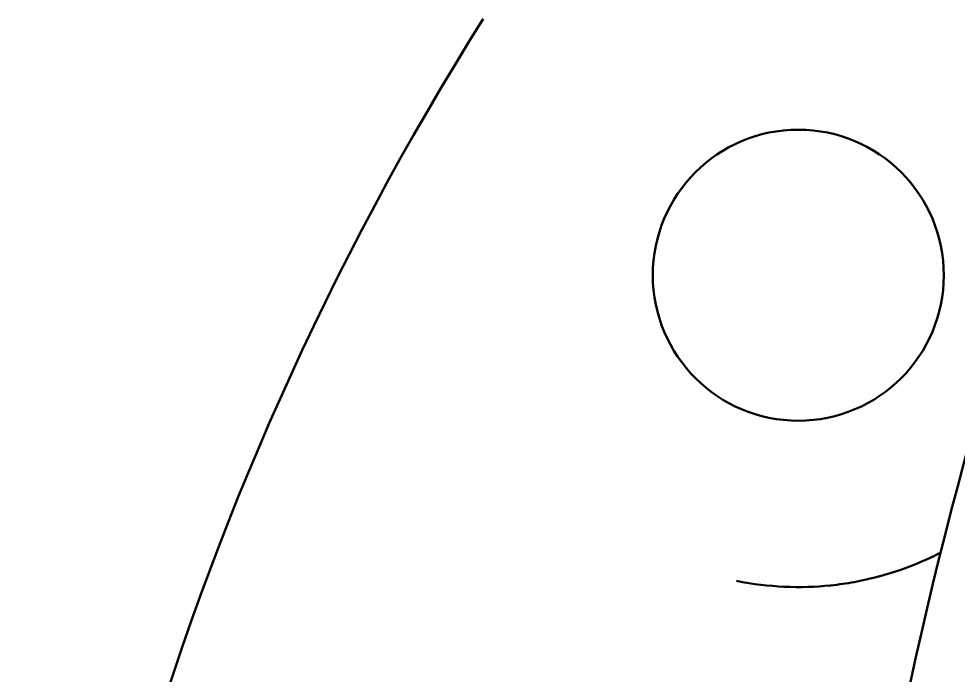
# Model space of a CAD drawing. Header units: millimetres. Extents: x 1463 to 10524, y 7125 to 13164.
# Drawn here: x 7783.963 to 7788.483, y 12896.328 to 12899.485 of the extents above; entities that cross this region are included whole.
import ezdxf

# ---------------------------------------------------------------- set-up
doc = ezdxf.new("R2010")
doc.units = ezdxf.units.MM
doc.header["$LTSCALE"] = 4
doc.layers.add('Visible (ISO)', color=7, linetype='Continuous', lineweight=50)

msp = doc.modelspace()

# ---------------------------------------------------------------- linework, layer by layer
at = {"layer": 'Visible (ISO)'}
msp.add_circle((7787.7134, 12898.2517), 0.7, dxfattribs=at)
for centre, radius, start, end in [((7798.4634, 12891.7517), 14.5, 147.76905, 212.23095), ((7809.1134, 12891.7517), 21.35, 159.22944, 200.77056)]:
    msp.add_arc(centre, radius, start, end, dxfattribs=at)
msp.add_open_spline([(7787.416, 12896.7815), (7787.4955, 12896.7654), (7787.5715, 12896.7567), (7787.6429, 12896.7534), (7787.7236, 12896.7496), (7787.7986, 12896.7526), (7787.8669, 12896.7596), (7787.8674, 12896.7597), (7787.8678, 12896.7597), (7787.8684, 12896.7598), (7787.8689, 12896.7598), (7787.8693, 12896.7599), (7787.8698, 12896.7599), (7787.9082, 12896.7639), (7787.9458, 12896.7694), (7787.9825, 12896.7761), (7788.0208, 12896.7831), (7788.0583, 12896.7914), (7788.0947, 12896.801), (7788.097, 12896.8016), (7788.0992, 12896.8022), (7788.1015, 12896.8028), (7788.174, 12896.8222), (7788.2425, 12896.8464), (7788.3066, 12896.874), (7788.3076, 12896.8744), (7788.3084, 12896.8748), (7788.3096, 12896.8753), (7788.3102, 12896.8756), (7788.3107, 12896.8758), (7788.3113, 12896.8761), (7788.3407, 12896.8888), (7788.3695, 12896.9025), (7788.3976, 12896.9169)], degree=3, knots=[0, 0, 0, 0, 0.0584297, 0.0584297, 0.0584297, 0.1245117, 0.1245117, 0.1245117, 0.125, 0.125, 0.125, 0.1253473, 0.1253473, 0.1253473, 0.154853, 0.154853, 0.154853, 0.1855952, 0.1855952, 0.1855952, 0.1875, 0.1875, 0.1875, 0.2490234, 0.2490234, 0.2490234, 0.25, 0.25, 0.25, 0.2504858, 0.2504858, 0.2504858, 0.275511, 0.275511, 0.275511, 0.275511], dxfattribs=at)

doc.saveas('drawing.dxf')
